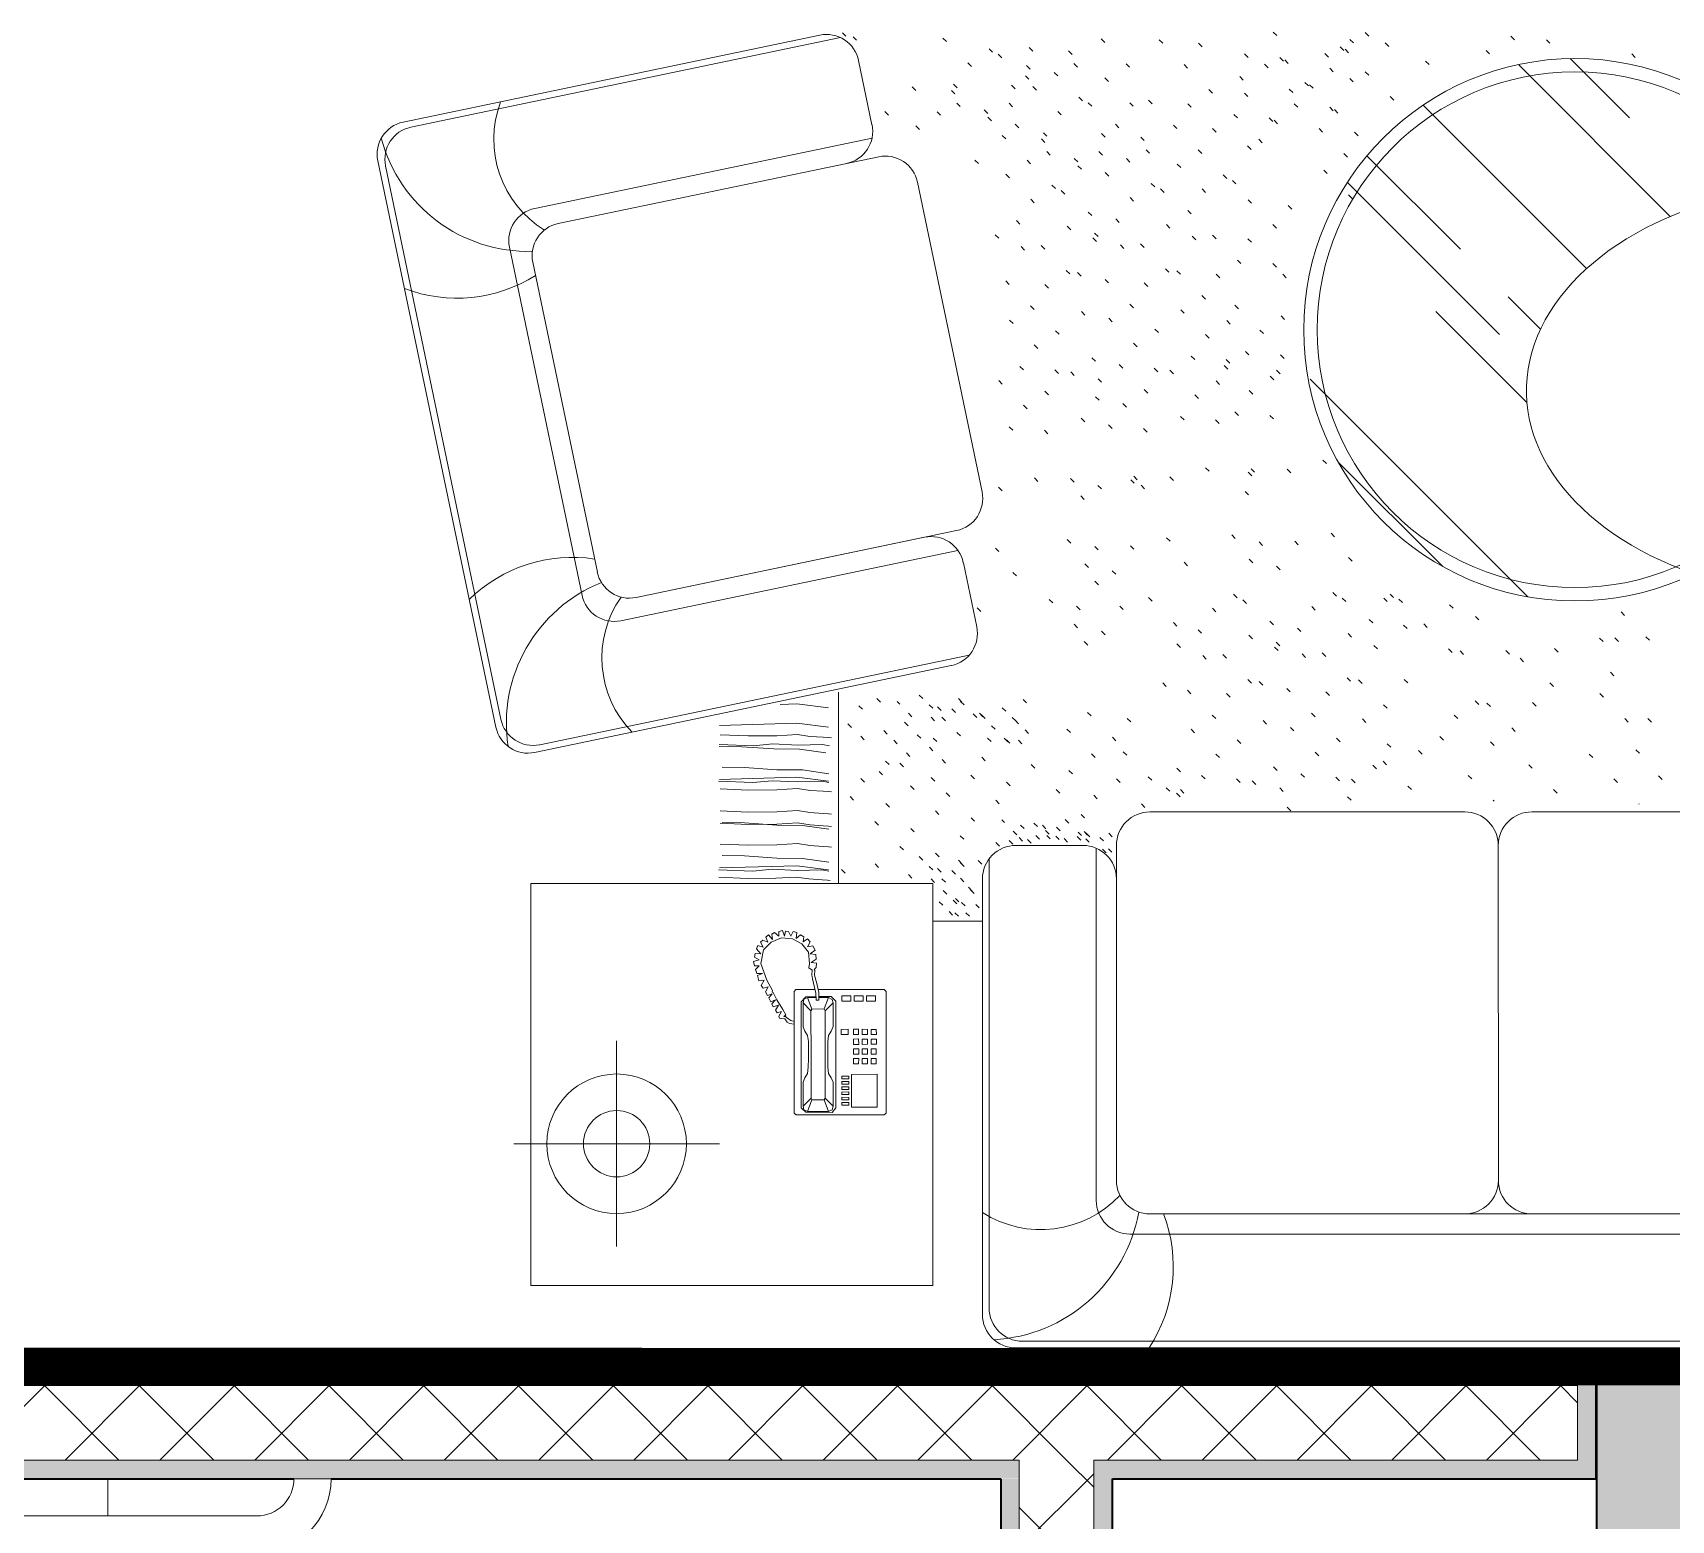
# Model space of a CAD drawing. Header units: metres. Extents: x -144 to 1000, y -717 to 29.
# Drawn here: x 466.465 to 468.666, y -557.476 to -555.478 of the extents above; entities that cross this region are included whole.
import ezdxf

# ---------------------------------------------------------------- set-up
doc = ezdxf.new("R2010")
doc.units = ezdxf.units.M
doc.linetypes.add('basculante modificado', pattern=[0.18, 0.1125, -0.0675])
doc.layers.get('0').update_dxf_attribs({"color": 1})
doc.layers.add('00-MEDICION', color=30, linetype='Continuous')
for name, color, linetype, lineweight in [('A-DETL', 1, 'Continuous', 9), ('A-DETL-THIN', 1, 'Continuous', 9), ('A-WALL', 4, 'Continuous', 9), ('G-IMPT', 1, 'Continuous', 9), ('S-COLS', 7, 'Continuous', 9), ('S-STRS', 1, 'Continuous', 9)]:
    doc.layers.add(name, color=color, linetype=linetype, lineweight=lineweight)
doc.layers.add('A-WALL-PATT', color=7, linetype='Continuous', lineweight=35, true_color=0x9c9c9c)

# ---------------------------------------------------------------- blocks, each defined once
blk = doc.blocks.new('JUEGO DE SALA 3 - SALA 3_dwg-332581-Nivel 4')
at = {"layer": 'G-IMPT'}
for p, q in [((-2243.7481, 507.6206), (-2243.7529, 507.6158)), ((-2243.6244, 507.6211), (-2243.6292, 507.6163)), ((-2243.0457, 507.6188), (-2243.0503, 507.6142)), ((-2243.9914, 507.6116), (-2243.9962, 507.6068)), ((-2243.9438, 507.6162), (-2243.9486, 507.6115)), ((-2243.9103, 507.5971), (-2243.9151, 507.5923)), ((-2243.775, 507.6069), (-2243.7797, 507.6021)), ((-2243.7273, 507.6115), (-2243.7321, 507.6068)), ((-2243.721, 507.5983), (-2243.7258, 507.5935)), ((-2243.7146, 507.6014), (-2243.7194, 507.5967)), ((-2243.524, 507.6059), (-2243.5288, 507.6011)), ((-2243.4713, 507.6104), (-2243.4761, 507.6057)), ((-2243.3933, 507.6115), (-2243.3981, 507.6067)), ((-2243.3494, 507.5952), (-2243.3542, 507.5905)), ((-2243.2967, 507.5998), (-2243.3015, 507.595)), ((-2243.2427, 507.5979), (-2243.2474, 507.5932)), ((-2243.1808, 507.6122), (-2243.1856, 507.6075)), ((-2243.0601, 507.6137), (-2243.0648, 507.609)), ((-2242.4664, 507.4909), (-2243.0431, 507.6124)), ((-2242.456, 507.4977), (-2243.0155, 507.6156)), ((-2243.9538, 507.5782), (-2244.1583, 507.3745)), ((-2244.106, 507.5927), (-2244.1108, 507.5879)), ((-2244.0234, 507.5863), (-2244.1031, 507.5069)), ((-2243.8292, 507.5826), (-2243.834, 507.5778)), ((-2243.7005, 507.5728), (-2243.7052, 507.568)), ((-2243.6938, 507.5924), (-2243.6986, 507.5876)), ((-2243.6399, 507.5838), (-2243.6447, 507.579)), ((-2243.6335, 507.5869), (-2243.6383, 507.5822)), ((-2243.6127, 507.5779), (-2243.6175, 507.5731)), ((-2243.5859, 507.5916), (-2243.5907, 507.5868)), ((-2243.5048, 507.5771), (-2243.5095, 507.5723)), ((-2243.4268, 507.5781), (-2243.4315, 507.5734)), ((-2243.3566, 507.5782), (-2243.3614, 507.5734)), ((-2243.2933, 507.5756), (-2243.2981, 507.5708)), ((-2243.2551, 507.5905), (-2243.2599, 507.5857)), ((-2243.2143, 507.5789), (-2243.219, 507.5741)), ((-2243.0676, 507.5816), (-2243.0857, 507.4955)), ((-2243.7481, 507.5681), (-2243.7529, 507.5633)), ((-2243.7273, 507.559), (-2243.7321, 507.5543)), ((-2243.667, 507.5536), (-2243.6718, 507.5488)), ((-2243.5796, 507.5612), (-2243.5844, 507.5565)), ((-2243.3984, 507.5591), (-2243.4031, 507.5543)), ((-2243.3302, 507.5664), (-2243.335, 507.5617)), ((-2243.2916, 507.5618), (-2243.2964, 507.5571)), ((-2243.7816, 507.5347), (-2243.7864, 507.53)), ((-2243.6734, 507.5504), (-2243.6782, 507.5457)), ((-2243.6462, 507.5445), (-2243.651, 507.5398)), ((-2243.5859, 507.5391), (-2243.5907, 507.5343)), ((-2243.5382, 507.5438), (-2243.543, 507.539)), ((-2243.4571, 507.5293), (-2243.4619, 507.5245)), ((-2243.3637, 507.5331), (-2243.3684, 507.5283)), ((-2243.3018, 507.5474), (-2243.3066, 507.5426)), ((-2243.273, 507.5491), (-2243.2778, 507.5443)), ((-2243.195, 507.5501), (-2243.1998, 507.5453)), ((-2243.1923, 507.5419), (-2243.1971, 507.5372)), ((-2243.1396, 507.5465), (-2243.1444, 507.5417)), ((-2243.826, 507.5235), (-2244.046, 507.3044)), ((-2243.7069, 507.5171), (-2243.7116, 507.5123)), ((-2243.7005, 507.5202), (-2243.7053, 507.5155)), ((-2243.6528, 507.5249), (-2243.6576, 507.5202)), ((-2243.5717, 507.5104), (-2243.5765, 507.5057)), ((-2243.5098, 507.5247), (-2243.5146, 507.52)), ((-2243.4318, 507.5258), (-2243.4366, 507.521)), ((-2243.3761, 507.5256), (-2243.3808, 507.5209)), ((-2243.3352, 507.514), (-2243.34, 507.5093)), ((-2243.2697, 507.5249), (-2243.2745, 507.5201)), ((-2243.2363, 507.5158), (-2243.2411, 507.511)), ((-2243.1995, 507.5249), (-2243.2043, 507.5201)), ((-2243.1731, 507.5131), (-2243.1779, 507.5084)), ((-2243.1029, 507.5132), (-2243.1077, 507.5084)), ((-2243.734, 507.4869), (-2243.7387, 507.4821)), ((-2243.6863, 507.4916), (-2243.6911, 507.4868)), ((-2243.6258, 507.5026), (-2243.6305, 507.4978)), ((-2243.6194, 507.5058), (-2243.6241, 507.501)), ((-2243.5433, 507.4914), (-2243.5481, 507.4866)), ((-2243.4906, 507.4959), (-2243.4954, 507.4912)), ((-2243.4126, 507.497), (-2243.4174, 507.4922)), ((-2243.316, 507.4853), (-2243.3208, 507.4805)), ((-2243.2781, 507.4967), (-2243.2829, 507.4919)), ((-2243.2413, 507.5058), (-2243.2461, 507.5011)), ((-2243.1447, 507.4941), (-2243.1495, 507.4893)), ((-2243.6052, 507.4771), (-2243.61, 507.4723)), ((-2243.5904, 507.4682), (-2243.5952, 507.4634)), ((-2243.5241, 507.4626), (-2243.5289, 507.4578)), ((-2243.4539, 507.4626), (-2243.4587, 507.4579)), ((-2243.4467, 507.4797), (-2243.4515, 507.4749)), ((-2243.394, 507.4842), (-2243.3988, 507.4795)), ((-2243.3133, 507.4771), (-2243.3181, 507.4723)), ((-2243.2606, 507.4816), (-2243.2654, 507.4769)), ((-2242.6331, 507.3822), (-2243.0858, 507.4776)), ((-2243.7507, 507.4552), (-2243.8766, 507.3299)), ((-2243.7198, 507.4582), (-2243.7246, 507.4535)), ((-2243.4957, 507.4436), (-2243.5005, 507.4388)), ((-2243.4275, 507.4509), (-2243.4323, 507.4461)), ((-2243.3907, 507.46), (-2243.3955, 507.4552)), ((-2243.3623, 507.441), (-2243.3671, 507.4362)), ((-2243.3573, 507.4509), (-2243.3621, 507.4462)), ((-2243.3205, 507.46), (-2243.3253, 507.4553)), ((-2243.2941, 507.4483), (-2243.2989, 507.4435)), ((-2243.2239, 507.4483), (-2243.2287, 507.4436)), ((-2243.0948, 507.4525), (-2242.6644, 507.3618)), ((-2242.422, 507.4456), (-2242.5822, 506.6853)), ((-2243.7244, 507.4194), (-2243.9292, 507.2155)), ((-2243.6927, 507.4359), (-2243.6975, 507.4312)), ((-2243.57, 507.4218), (-2243.5748, 507.417)), ((-2243.5576, 507.4293), (-2243.5624, 507.4245)), ((-2243.3991, 507.4318), (-2243.4039, 507.4271)), ((-2243.2657, 507.4293), (-2243.2705, 507.4245)), ((-2243.1469, 507.4185), (-2243.2346, 507.0026)), ((-2242.589, 506.6958), (-2242.4324, 507.4388)), ((-2243.7262, 507.4026), (-2243.731, 507.3978)), ((-2243.5292, 507.4102), (-2243.534, 507.4055)), ((-2243.4734, 507.4101), (-2243.4782, 507.4053)), ((-2243.461, 507.4175), (-2243.4658, 507.4128)), ((-2243.4326, 507.3985), (-2243.4374, 507.3937)), ((-2243.34, 507.4075), (-2243.3448, 507.4027)), ((-2243.3276, 507.415), (-2243.3324, 507.4102)), ((-2243.6451, 507.3881), (-2243.6499, 507.3833)), ((-2243.5911, 507.3959), (-2243.5958, 507.3912)), ((-2243.51, 507.3814), (-2243.5147, 507.3767)), ((-2243.3765, 507.3788), (-2243.3813, 507.3741)), ((-2243.2992, 507.3959), (-2243.304, 507.3911)), ((-2243.6245, 507.3626), (-2243.6293, 507.3578)), ((-2243.4815, 507.3624), (-2243.4863, 507.3576)), ((-2243.4134, 507.3697), (-2243.4182, 507.3649)), ((-2243.3481, 507.3598), (-2243.3529, 507.355)), ((-2243.28, 507.3671), (-2243.2847, 507.3624)), ((-2243.5911, 507.3434), (-2243.5959, 507.3387)), ((-2243.5434, 507.3481), (-2243.5482, 507.3433)), ((-2243.5163, 507.3466), (-2243.521, 507.3419)), ((-2243.4469, 507.3364), (-2243.4516, 507.3316)), ((-2243.4197, 507.3349), (-2243.4245, 507.3302)), ((-2243.385, 507.3507), (-2243.3897, 507.3459)), ((-2243.3828, 507.3441), (-2243.3876, 507.3393)), ((-2243.3134, 507.3338), (-2243.3182, 507.329)), ((-2243.2863, 507.3323), (-2243.291, 507.3276)), ((-2243.2516, 507.3481), (-2243.2563, 507.3433)), ((-2243.6246, 507.3101), (-2243.6293, 507.3053)), ((-2243.5769, 507.3147), (-2243.5817, 507.31)), ((-2242.6977, 506.8625), (-2242.5992, 507.3301)), ((-2243.6379, 507.296), (-2243.6426, 507.2912)), ((-2243.5485, 507.2957), (-2243.5533, 507.2909)), ((-2243.4958, 507.3003), (-2243.5006, 507.2955)), ((-2243.4803, 507.303), (-2243.4851, 507.2983)), ((-2243.3992, 507.2885), (-2243.404, 507.2838)), ((-2243.3624, 507.2977), (-2243.3672, 507.2929)), ((-2243.3469, 507.3004), (-2243.3517, 507.2957)), ((-2243.9407, 507.266), (-2243.9842, 507.2227)), ((-2243.5293, 507.2669), (-2243.5341, 507.2622)), ((-2243.4519, 507.284), (-2243.4567, 507.2792)), ((-2243.3185, 507.2814), (-2243.3233, 507.2766)), ((-2243.2658, 507.286), (-2243.2706, 507.2812)), ((-2243.8438, 507.2464), (-2243.9663, 507.1244)), ((-2243.5738, 507.2542), (-2243.5786, 507.2494)), ((-2243.5009, 507.2479), (-2243.5057, 507.2431)), ((-2243.4327, 507.2552), (-2243.4375, 507.2504)), ((-2243.3675, 507.2453), (-2243.3723, 507.2405)), ((-2243.2993, 507.2526), (-2243.3041, 507.2479)), ((-2243.6357, 507.2399), (-2243.6405, 507.2351)), ((-2243.6073, 507.2208), (-2243.6121, 507.2161)), ((-2243.5628, 507.2336), (-2243.5676, 507.2288)), ((-2243.4662, 507.2219), (-2243.471, 507.2171)), ((-2243.4043, 507.2362), (-2243.4091, 507.2314)), ((-2243.2709, 507.2336), (-2243.2757, 507.2288)), ((-2243.5344, 507.2145), (-2243.5392, 507.2098)), ((-2243.4378, 507.2028), (-2243.4426, 507.1981)), ((-2243.3328, 507.2193), (-2243.3376, 507.2145)), ((-2243.3044, 507.2002), (-2243.3092, 507.1955)), ((-2243.6351, 507.1874), (-2243.6399, 507.1826)), ((-2243.588, 507.192), (-2243.5928, 507.1873)), ((-2243.5622, 507.1811), (-2243.567, 507.1763)), ((-2243.5151, 507.1857), (-2243.5199, 507.181)), ((-2243.3817, 507.1832), (-2243.3865, 507.1784)), ((-2243.6752, 507.1549), (-2243.9682, 506.8631)), ((-2243.6297, 507.1669), (-2243.6345, 507.1621)), ((-2243.6215, 507.1587), (-2243.6263, 507.1539)), ((-2243.5596, 507.173), (-2243.5644, 507.1682)), ((-2243.4867, 507.1667), (-2243.4915, 507.1619)), ((-2243.4656, 507.1694), (-2243.4704, 507.1646)), ((-2243.4186, 507.174), (-2243.4233, 507.1693)), ((-2243.3902, 507.155), (-2243.3949, 507.1502)), ((-2243.3533, 507.1641), (-2243.3581, 507.1594)), ((-2243.3322, 507.1668), (-2243.337, 507.162)), ((-2243.2852, 507.1714), (-2243.2899, 507.1667)), ((-2243.5931, 507.1396), (-2243.5979, 507.1349)), ((-2243.5486, 507.1524), (-2243.5534, 507.1476)), ((-2243.5202, 507.1334), (-2243.525, 507.1286)), ((-2243.452, 507.1407), (-2243.4568, 507.1359)), ((-2243.3186, 507.1381), (-2243.3234, 507.1333)), ((-2243.2568, 507.1524), (-2243.2615, 507.1476)), ((-2243.5739, 507.1109), (-2243.5787, 507.1061)), ((-2243.4236, 507.1216), (-2243.4284, 507.1169)), ((-2243.3868, 507.1308), (-2243.3916, 507.126)), ((-2243.2902, 507.1191), (-2243.295, 507.1143)), ((-2243.621, 507.1062), (-2243.6257, 507.1014)), ((-2243.5481, 507.0999), (-2243.5528, 507.0952)), ((-2243.501, 507.1046), (-2243.5058, 507.0998)), ((-2243.4044, 507.0929), (-2243.4092, 507.0881)), ((-2243.3676, 507.102), (-2243.3724, 507.0972)), ((-2243.271, 507.0903), (-2243.2758, 507.0855)), ((-2243.4515, 507.0882), (-2243.4563, 507.0834)), ((-2243.3181, 507.0856), (-2243.3229, 507.0809)), ((-2243.6925, 507.0463), (-2243.6973, 507.0416)), ((-2243.713, 507.0437), (-2243.8537, 506.9036)), ((-2243.6445, 507.0339), (-2243.6493, 507.0292)), ((-2243.596, 507.0346), (-2243.6007, 507.0299)), ((-2243.592, 507.0299), (-2243.5968, 507.0252)), ((-2243.5349, 507.0358), (-2243.5397, 507.0311)), ((-2243.4869, 507.0234), (-2243.4916, 507.0186)), ((-2243.4383, 507.0241), (-2243.4431, 507.0193)), ((-2243.5879, 507.0041), (-2243.5927, 506.9993)), ((-2243.4482, 507.012), (-2243.453, 507.0072)), ((-2243.4344, 507.0194), (-2243.4391, 507.0147)), ((-2243.3903, 507.0117), (-2243.3951, 507.0069)), ((-2243.3534, 507.0208), (-2243.3582, 507.0161)), ((-2243.3049, 507.0215), (-2243.3097, 507.0168)), ((-2243.2569, 507.0091), (-2243.2616, 507.0043)), ((-2243.3671, 506.9975), (-2243.3718, 506.9928)), ((-2243.7035, 506.9481), (-2243.7083, 506.9433)), ((-2243.6548, 506.9374), (-2243.6596, 506.9326)), ((-2243.6069, 506.9364), (-2243.6117, 506.9316)), ((-2243.5701, 506.9455), (-2243.5749, 506.9407)), ((-2243.4827, 506.9415), (-2243.4874, 506.9368)), ((-2243.3493, 506.9389), (-2243.354, 506.9342)), ((-2243.1594, 506.9418), (-2243.1594, 506.9419)), ((-2243.727, 506.9154), (-2243.7318, 506.9107)), ((-2243.5936, 506.9129), (-2243.5984, 506.9081)), ((-2243.434, 506.9308), (-2243.4388, 506.9261)), ((-2243.3861, 506.9298), (-2243.3909, 506.925)), ((-2243.2527, 506.9272), (-2243.2575, 506.9225)), ((-2242.7498, 506.8286), (-2243.2024, 506.924)), ((-2243.6304, 506.9037), (-2243.6352, 506.899)), ((-2243.5062, 506.9089), (-2243.511, 506.9041)), ((-2243.4096, 506.8972), (-2243.4144, 506.8924)), ((-2243.3728, 506.9063), (-2243.3776, 506.9015)), ((-2243.2762, 506.8946), (-2243.281, 506.8898)), ((-2243.2278, 506.8214), (-2243.2097, 506.9075)), ((-2243.7062, 506.8686), (-2243.711, 506.8638)), ((-2243.3864, 506.883), (-2243.3912, 506.8782)), ((-2243.863, 506.8525), (-2243.8678, 506.8477)), ((-2243.7948, 506.8598), (-2243.7996, 506.8551)), ((-2243.783, 506.8665), (-2243.7878, 506.8618)), ((-2243.7744, 506.8612), (-2243.7792, 506.8565)), ((-2243.7186, 506.8611), (-2243.7234, 506.8563)), ((-2243.6778, 506.8495), (-2243.6826, 506.8447)), ((-2243.5852, 506.8585), (-2243.59, 506.8537)), ((-2243.5728, 506.866), (-2243.5776, 506.8612)), ((-2243.5444, 506.8469), (-2243.5492, 506.8422)), ((-2243.4586, 506.8611), (-2243.4633, 506.8563)), ((-2243.4199, 506.8497), (-2243.4247, 506.8449)), ((-2243.362, 506.8493), (-2243.3668, 506.8446)), ((-2243.3252, 506.8585), (-2243.3299, 506.8537)), ((-2243.2286, 506.8468), (-2243.2334, 506.842)), ((-2244.0933, 506.8433), (-2244.0981, 506.8386)), ((-2243.8977, 506.8368), (-2243.9025, 506.832)), ((-2243.8283, 506.8265), (-2243.8331, 506.8217)), ((-2243.8011, 506.825), (-2243.8059, 506.8203)), ((-2243.7551, 506.8324), (-2243.7599, 506.8277)), ((-2243.6217, 506.8298), (-2243.6265, 506.8251)), ((-2243.492, 506.8277), (-2243.4968, 506.823)), ((-2243.3586, 506.8251), (-2243.3634, 506.8204)), ((-2244.1268, 506.81), (-2244.1316, 506.8052)), ((-2244.0851, 506.8084), (-2244.0899, 506.8036)), ((-2244.0644, 506.8081), (-2244.0692, 506.8033)), ((-2243.7267, 506.8134), (-2243.7315, 506.8086)), ((-2243.6586, 506.8207), (-2243.6633, 506.816)), ((-2243.5933, 506.8108), (-2243.5981, 506.806)), ((-2243.5252, 506.8181), (-2243.5299, 506.8134)), ((-2243.3955, 506.816), (-2243.4002, 506.8112)), ((-2244.004, 506.7939), (-2244.0088, 506.7891)), ((-2243.9577, 506.7807), (-2243.9625, 506.776)), ((-2243.9386, 506.7911), (-2243.9434, 506.7864)), ((-2243.8772, 506.7904), (-2243.882, 506.7856)), ((-2243.8618, 506.7931), (-2243.8665, 506.7884)), ((-2243.7614, 506.7976), (-2243.7662, 506.7929)), ((-2243.692, 506.7874), (-2243.6968, 506.7826)), ((-2243.6649, 506.7859), (-2243.6696, 506.7812)), ((-2243.6302, 506.8017), (-2243.6349, 506.7969)), ((-2243.628, 506.7951), (-2243.6328, 506.7903)), ((-2243.5586, 506.7848), (-2243.5634, 506.78)), ((-2243.5315, 506.7833), (-2243.5362, 506.7786)), ((-2243.4968, 506.7991), (-2243.5015, 506.7943)), ((-2243.3722, 506.8018), (-2243.377, 506.7971)), ((-2242.6411, 506.6618), (-2243.2178, 506.7834)), ((-2244.0792, 506.7622), (-2244.0839, 506.7574)), ((-2242.6343, 506.6514), (-2243.1938, 506.7693)), ((-2243.998, 506.7477), (-2244.0028, 506.7429)), ((-2243.8023, 506.752), (-2243.8071, 506.7473)), ((-2243.741, 506.7513), (-2243.7458, 506.7465)), ((-2243.7255, 506.754), (-2243.7303, 506.7493)), ((-2243.6444, 506.7395), (-2243.6492, 506.7348)), ((-2243.6076, 506.7487), (-2243.6124, 506.7439)), ((-2243.5921, 506.7515), (-2243.5969, 506.7467)), ((-2243.511, 506.737), (-2243.5158, 506.7322)), ((-2243.4779, 506.7465), (-2243.4827, 506.7418)), ((-2244.065, 506.7335), (-2244.0698, 506.7287)), ((-2243.9746, 506.7213), (-2243.9794, 506.7165)), ((-2243.9133, 506.7205), (-2243.9181, 506.7158)), ((-2243.8978, 506.7233), (-2243.9026, 506.7186)), ((-2243.7745, 506.7179), (-2243.7793, 506.7132)), ((-2243.6971, 506.735), (-2243.7019, 506.7302)), ((-2243.5637, 506.7324), (-2243.5685, 506.7276)), ((-2243.2903, 506.724), (-2243.2951, 506.7193)), ((-2243.2064, 506.7212), (-2243.2112, 506.7165)), ((-2243.2035, 506.7249), (-2243.2082, 506.7201)), ((-2243.1642, 506.7165), (-2243.169, 506.7118)), ((-2243.1508, 506.7295), (-2243.1556, 506.7248)), ((-2243.1211, 506.7208), (-2243.1248, 506.7172)), ((-2243.094, 506.7247), (-2243.0988, 506.72)), ((-2243.0697, 506.715), (-2243.0745, 506.7103)), ((-2243.0423, 506.7332), (-2243.0428, 506.4761)), ((-2244.1295, 506.7001), (-2244.1343, 506.6953)), ((-2244.0985, 506.7001), (-2244.1033, 506.6954)), ((-2243.8694, 506.7043), (-2243.8742, 506.6995)), ((-2243.7461, 506.6989), (-2243.7509, 506.6941)), ((-2243.6779, 506.7062), (-2243.6827, 506.7014)), ((-2243.6127, 506.6963), (-2243.6175, 506.6915)), ((-2243.5445, 506.7036), (-2243.5493, 506.6989)), ((-2243.4303, 506.6987), (-2243.4351, 506.694)), ((-2243.3769, 506.7068), (-2243.3817, 506.702)), ((-2243.2796, 506.6961), (-2243.2843, 506.6913)), ((-2243.2758, 506.6998), (-2243.2806, 506.695)), ((-2243.2624, 506.7128), (-2243.2672, 506.708)), ((-2243.2346, 506.7031), (-2243.2394, 506.6983)), ((-2243.2316, 506.7052), (-2243.2364, 506.7004)), ((-2243.2235, 506.7045), (-2243.2283, 506.6998)), ((-2243.1946, 506.711), (-2243.1994, 506.7062)), ((-2243.1814, 506.6998), (-2243.1862, 506.6951)), ((-2243.1755, 506.7136), (-2243.1803, 506.7088)), ((-2243.1667, 506.6997), (-2243.1715, 506.695)), ((-2243.1363, 506.7053), (-2243.1411, 506.7005)), ((-2243.1311, 506.6929), (-2243.1359, 506.6882)), ((-2243.9468, 506.6872), (-2243.9516, 506.6824)), ((-2243.8502, 506.6755), (-2243.855, 506.6707)), ((-2243.7114, 506.6729), (-2243.7162, 506.6681)), ((-2243.6495, 506.6872), (-2243.6543, 506.6824)), ((-2243.578, 506.6703), (-2243.5828, 506.6655)), ((-2243.5161, 506.6846), (-2243.5209, 506.6798)), ((-2243.4104, 506.6735), (-2243.4152, 506.6687)), ((-2243.3492, 506.6842), (-2243.3539, 506.6795)), ((-2243.293, 506.6831), (-2243.2978, 506.6783)), ((-2243.2651, 506.6719), (-2243.2698, 506.6671)), ((-2243.2479, 506.6886), (-2243.2527, 506.6838)), ((-2243.2426, 506.672), (-2243.2474, 506.6672)), ((-2243.2014, 506.6795), (-2243.2062, 506.6747)), ((-2243.1698, 506.6719), (-2243.1746, 506.6672)), ((-2243.1483, 506.6762), (-2243.153, 506.6715)), ((-2243.1032, 506.6817), (-2243.108, 506.6769)), ((-2243.0724, 506.6741), (-2243.0771, 506.6693)), ((-2243.0552, 506.6908), (-2243.06, 506.686)), ((-2244.1135, 506.6582), (-2244.1183, 506.6535)), ((-2244.0509, 506.6523), (-2244.0556, 506.6476)), ((-2243.9184, 506.6682), (-2243.9232, 506.6634)), ((-2243.8218, 506.6564), (-2243.8266, 506.6517)), ((-2243.7796, 506.6655), (-2243.7843, 506.6608)), ((-2243.683, 506.6538), (-2243.6878, 506.6491)), ((-2243.5496, 506.6512), (-2243.5544, 506.6465)), ((-2243.4251, 506.654), (-2243.4299, 506.6492)), ((-2243.3826, 506.6509), (-2243.3874, 506.6461)), ((-2243.2842, 506.6692), (-2243.2889, 506.6644)), ((-2243.2681, 506.6697), (-2243.2728, 506.665)), ((-2243.1646, 506.6596), (-2243.1694, 506.6548)), ((-2243.1338, 506.652), (-2243.1385, 506.6472)), ((-2243.1166, 506.6687), (-2243.1214, 506.6639)), ((-2243.9697, 506.6378), (-2243.9745, 506.6331)), ((-2243.774, 506.6422), (-2243.7788, 506.6374)), ((-2243.7603, 506.6368), (-2243.7651, 506.632)), ((-2243.6269, 506.6342), (-2243.6317, 506.6294)), ((-2243.4972, 506.632), (-2243.502, 506.6273)), ((-2243.352, 506.6288), (-2243.3568, 506.624)), ((-2243.3015, 506.6364), (-2243.3063, 506.6316)), ((-2243.2349, 506.6461), (-2243.2397, 506.6414)), ((-2243.1817, 506.6429), (-2243.1865, 506.6381)), ((-2243.1249, 506.6381), (-2243.1297, 506.6333)), ((-2243.1058, 506.6407), (-2243.1106, 506.636)), ((-2243.097, 506.6269), (-2243.1018, 506.6221)), ((-2244.1443, 506.6231), (-2244.1491, 506.6184)), ((-2244.0843, 506.619), (-2244.0891, 506.6142)), ((-2244.0032, 506.6045), (-2244.008, 506.5997)), ((-2243.8886, 506.6233), (-2243.8934, 506.6186)), ((-2243.8075, 506.6088), (-2243.8123, 506.6041)), ((-2243.7319, 506.6177), (-2243.7367, 506.6129)), ((-2243.7108, 506.6204), (-2243.7156, 506.6156)), ((-2243.6638, 506.625), (-2243.6685, 506.6203)), ((-2243.6353, 506.606), (-2243.6401, 506.6012)), ((-2243.5985, 506.6151), (-2243.6033, 506.6104)), ((-2243.5774, 506.6178), (-2243.5822, 506.613)), ((-2243.5303, 506.6225), (-2243.5351, 506.6177)), ((-2243.483, 506.6058), (-2243.4878, 506.6011)), ((-2243.4586, 506.6206), (-2243.4633, 506.6159)), ((-2243.4161, 506.6175), (-2243.4209, 506.6128)), ((-2243.2684, 506.6128), (-2243.2732, 506.608)), ((-2243.2204, 506.6219), (-2243.2252, 506.6171)), ((-2243.1672, 506.6187), (-2243.172, 506.6139)), ((-2243.1393, 506.6074), (-2243.1441, 506.6026)), ((-2243.0727, 506.6172), (-2243.0775, 506.6124)), ((-2244.1178, 506.5856), (-2244.1184, 506.5851)), ((-2243.9221, 506.59), (-2243.9232, 506.5889)), ((-2243.7264, 506.5943), (-2243.7312, 506.5896)), ((-2243.5019, 506.6034), (-2243.5067, 506.5986)), ((-2243.4968, 506.5984), (-2243.5016, 506.5937)), ((-2243.4496, 506.5842), (-2243.4544, 506.5794)), ((-2243.3855, 506.5954), (-2243.3903, 506.5907)), ((-2243.335, 506.6031), (-2243.3398, 506.5983)), ((-2243.2539, 506.5886), (-2243.2587, 506.5838)), ((-2243.1873, 506.5983), (-2243.1921, 506.5936)), ((-2243.1062, 506.5838), (-2243.111, 506.5791)), ((-2243.0582, 506.5929), (-2243.063, 506.5882)), ((-2244.388, 506.5753), (-2243.974, 506.5744)), ((-2243.884, 506.5742), (-2243.461, 506.5733)), ((-2243.6453, 506.5799), (-2243.6501, 506.5751)), ((-2243.3685, 506.5697), (-2243.3733, 506.565)), ((-2243.3474, 506.5627), (-2243.3522, 506.5579)), ((-2243.2622, 506.5622), (-2243.2658, 506.5586)), ((-2243.2208, 506.565), (-2243.2256, 506.5602)), ((-2243.1728, 506.5741), (-2243.1776, 506.5693)), ((-2243.4057, 506.5446), (-2243.4105, 506.5399)), ((-2243.394, 506.5389), (-2243.3988, 506.5341)), ((-2243.3756, 506.5446), (-2243.3804, 506.5398)), ((-2243.3726, 506.5467), (-2243.3774, 506.5419)), ((-2243.3646, 506.546), (-2243.3694, 506.5412)), ((-2243.3635, 506.54), (-2243.3683, 506.5352)), ((-2243.3357, 506.5525), (-2243.3405, 506.5477)), ((-2243.3346, 506.5406), (-2243.3394, 506.5359)), ((-2243.3224, 506.5413), (-2243.3272, 506.5366)), ((-2243.3208, 506.5481), (-2243.3256, 506.5433)), ((-2243.3166, 506.5551), (-2243.3214, 506.5503)), ((-2243.3078, 506.5412), (-2243.3126, 506.5364)), ((-2243.3053, 506.558), (-2243.3101, 506.5533)), ((-2243.2874, 506.5552), (-2243.2922, 506.5505)), ((-2243.2853, 506.5386), (-2243.2901, 506.5338)), ((-2243.2774, 506.5468), (-2243.2821, 506.542)), ((-2243.2063, 506.5407), (-2243.2111, 506.536)), ((-2243.1397, 506.5505), (-2243.1445, 506.5457)), ((-2243.0917, 506.5596), (-2243.0965, 506.5548)), ((-2243.4054, 506.5237), (-2243.4102, 506.519)), ((-2243.3974, 506.523), (-2243.4022, 506.5183)), ((-2243.3901, 506.0512), (-2243.3891, 506.5244)), ((-2243.3749, 506.537), (-2243.3796, 506.5323)), ((-2243.2811, 506.5279), (-2243.3711, 506.5281)), ((-2243.3457, 506.5372), (-2243.3504, 506.5324)), ((-2243.2966, 506.5357), (-2243.3014, 506.5309)), ((-2243.2722, 506.5344), (-2243.2769, 506.5297)), ((-2243.2543, 506.5316), (-2243.259, 506.5269)), ((-2243.1732, 506.5171), (-2243.1779, 506.5124)), ((-2243.1252, 506.5262), (-2243.13, 506.5215)), ((-2243.2464, 505.9068), (-2243.2451, 506.5098)), ((-2243.2306, 506.5074), (-2243.2354, 506.5026)), ((-2243.2068, 506.5042), (-2243.2116, 506.4994)), ((-2243.2039, 506.5079), (-2243.2087, 506.5031)), ((-2243.176, 506.4966), (-2243.1808, 506.4918)), ((-2243.1647, 506.4995), (-2243.1695, 506.4948)), ((-2243.1513, 506.5125), (-2243.1561, 506.5078)), ((-2243.092, 506.5026), (-2243.0968, 506.4979)), ((-2243.0469, 506.495), (-2243.0517, 506.4902)), ((-2243.2374, 505.8978), (-2243.2362, 506.4828)), ((-2243.2066, 506.4838), (-2243.2114, 506.479)), ((-2243.1951, 506.494), (-2243.1999, 506.4892)), ((-2243.1818, 506.4828), (-2243.1866, 506.4781)), ((-2243.1672, 506.4827), (-2243.172, 506.4779)), ((-2243.1368, 506.4883), (-2243.1416, 506.4835)), ((-2243.2203, 506.4679), (-2243.225, 506.4631)), ((-2243.2174, 506.4715), (-2243.2221, 506.4667)), ((-2243.2083, 506.4512), (-2243.213, 506.4464)), ((-2243.2, 506.4566), (-2243.2048, 506.4518)), ((-2243.1969, 506.4541), (-2243.2017, 506.4494)), ((-2243.1835, 506.4671), (-2243.1883, 506.4624)), ((-2243.1781, 506.452), (-2243.1829, 506.4472)), ((-2243.2273, 506.4486), (-2243.2321, 506.4438)), ((-2243.2141, 506.4374), (-2243.2189, 506.4327)), ((-2243.1994, 506.4373), (-2243.2042, 506.4326)), ((-2243.1915, 506.439), (-2243.1963, 506.4342)), ((-2243.2363, 506.426), (-2243.1698, 506.4259)), ((-2243.0131, 506.323), (-2243.0015, 506.3229)), ((-2242.7459, 505.9879), (-2242.7453, 506.2642)), ((-2242.9959, 506.1771), (-2243.0066, 506.1878)), ((-2243.0303, 506.17), (-2243.0019, 506.17)), ((-2242.8837, 506.1263), (-2242.6075, 506.1257)), ((-2244.9292, 506.0094), (-2243.4352, 506.0062)), ((-2245.0825, 505.8568), (-2243.2825, 505.8529)), ((-2245.0735, 505.8658), (-2243.2915, 505.8619))]:
    blk.add_line(p, q, dxfattribs=at)
at = {"layer": 'G-IMPT', "flags": 128}
for points in [[(-2242.6304, 507.3097), (-2242.7181, 506.8938)], [(-2243.9301, 506.0793), (-2243.9291, 506.5293)], [(-2242.6297, 506.4752), (-2243.1697, 506.4764), (-2243.1709, 505.9364), (-2242.6309, 505.9352)], [(-2243.081, 506.3255), (-2243.081, 506.3184), (-2243.0929, 506.3184), (-2243.0929, 506.3255)], [(-2243.0644, 506.3255), (-2243.0644, 506.3183), (-2243.0763, 506.3184), (-2243.0763, 506.3255)], [(-2243.0597, 506.3183), (-2243.0597, 506.3254), (-2243.0478, 506.3254), (-2243.0478, 506.3183)], [(-2243.0942, 506.2733), (-2243.087, 506.2733), (-2243.087, 506.2804), (-2243.0941, 506.2804)], [(-2243.0752, 506.2733), (-2243.0752, 506.2804), (-2243.0823, 506.2804), (-2243.0823, 506.2733)], [(-2243.0633, 506.2733), (-2243.0633, 506.2804), (-2243.0704, 506.2804), (-2243.0704, 506.2733)], [(-2243.0562, 506.2733), (-2243.0467, 506.2732), (-2243.0467, 506.2803), (-2243.0562, 506.2804)], [(-2243.0942, 506.2603), (-2243.0871, 506.2603), (-2243.0871, 506.2674), (-2243.0942, 506.2674)], [(-2243.0942, 506.2472), (-2243.0871, 506.2472), (-2243.0871, 506.2543), (-2243.0942, 506.2544)], [(-2243.0824, 506.2472), (-2243.0752, 506.2472), (-2243.0752, 506.2543), (-2243.0823, 506.2543)], [(-2243.0752, 506.2602), (-2243.0752, 506.2674), (-2243.0823, 506.2674), (-2243.0823, 506.2603)], [(-2243.0633, 506.2602), (-2243.0633, 506.2673), (-2243.0704, 506.2674), (-2243.0705, 506.2602)], [(-2243.0634, 506.2472), (-2243.0634, 506.2543), (-2243.0705, 506.2543), (-2243.0705, 506.2472)], [(-2243.0942, 506.2342), (-2243.0871, 506.2342), (-2243.0871, 506.2413), (-2243.0942, 506.2413)], [(-2243.0753, 506.2342), (-2243.0752, 506.2413), (-2243.0824, 506.2413), (-2243.0824, 506.2342)], [(-2243.0634, 506.2341), (-2243.0634, 506.2412), (-2243.0705, 506.2413), (-2243.0705, 506.2341)], [(-2243.0612, 506.176), (-2243.0611, 506.2199), (-2243.0955, 506.22), (-2243.0956, 506.1761)], [(-2243.048, 506.2175), (-2243.048, 506.2139), (-2243.0575, 506.214), (-2243.0575, 506.2175)], [(-2243.048, 506.2104), (-2243.048, 506.2068), (-2243.0575, 506.2068), (-2243.0575, 506.2104)], [(-2243.0481, 506.1961), (-2243.0481, 506.1926), (-2243.0576, 506.1926), (-2243.0576, 506.1962)], [(-2243.0481, 506.189), (-2243.0481, 506.1855), (-2243.0576, 506.1855), (-2243.0576, 506.189)], [(-2243.0481, 506.1997), (-2243.0575, 506.1997), (-2243.0575, 506.2033), (-2243.0481, 506.2033)], [(-2243.0481, 506.1819), (-2243.0481, 506.1784), (-2243.0576, 506.1784), (-2243.0576, 506.1819)]]:
    blk.add_lwpolyline(points, close=True, dxfattribs=at)
for points in [[(-2243.1576, 506.9415), (-2242.7702, 506.8598), (-2243.2006, 506.9505)], [(-2242.9641, 506.7167), (-2242.9866, 506.7174), (-2243.029, 506.712)], [(-2242.8835, 506.6757), (-2242.9212, 506.6741), (-2242.9598, 506.6746), (-2242.9873, 506.6763), (-2243.0042, 506.6738), (-2243.022, 506.6726), (-2243.0292, 506.6722), (-2243.033, 506.6718)], [(-2242.8825, 506.6883), (-2242.9867, 506.6915), (-2243.029, 506.6861)], [(-2242.8821, 506.6625), (-2242.9282, 506.6609), (-2242.9541, 506.6635), (-2242.9879, 506.6618), (-2243.021, 506.6628), (-2243.0303, 506.6611)], [(-2242.8824, 506.66), (-2242.9125, 506.6597), (-2242.9557, 506.6568), (-2242.99, 506.6565), (-2243.0256, 506.6515)], [(-2242.8864, 506.6321), (-2242.9165, 506.6318), (-2242.9597, 506.6289), (-2242.994, 506.6286), (-2243.0296, 506.6236)], [(-2242.8814, 506.6131), (-2242.9275, 506.6115), (-2242.9534, 506.6141), (-2242.9873, 506.6125), (-2243.0203, 506.6134), (-2243.0296, 506.6117)], [(-2242.8826, 506.6157), (-2242.9868, 506.6189), (-2243.0292, 506.6135)], [(-2242.8837, 506.6031), (-2242.9214, 506.6014), (-2242.9599, 506.6019), (-2242.9874, 506.6037), (-2243.0044, 506.6012), (-2243.0222, 506.6), (-2243.0294, 506.5996), (-2243.0332, 506.5991)], [(-2242.8837, 506.5733), (-2242.9214, 506.5717), (-2242.96, 506.5722), (-2242.9875, 506.574), (-2243.0044, 506.5715), (-2243.0222, 506.5702), (-2243.0294, 506.5698), (-2243.0333, 506.5694)], [(-2242.8838, 506.5568), (-2242.9215, 506.5552), (-2242.96, 506.5557), (-2242.9875, 506.5575), (-2243.0045, 506.555), (-2243.0223, 506.5537), (-2243.0295, 506.5533), (-2243.0333, 506.5529)], [(-2242.8866, 506.5577), (-2242.9166, 506.5573), (-2242.9599, 506.5544), (-2242.9942, 506.5541), (-2243.0297, 506.5491)], [(-2243.4162, 506.4832), (-2243.4171, 506.0782), (-2243.4161, 506.5282)], [(-2242.8838, 506.5289), (-2242.9215, 506.5273), (-2242.9601, 506.5278), (-2242.9876, 506.5296), (-2243.0045, 506.5271), (-2243.0223, 506.5258), (-2243.0295, 506.5254), (-2243.0333, 506.525)], [(-2242.8816, 506.4942), (-2242.9278, 506.4926), (-2242.9536, 506.4952), (-2242.9875, 506.4936), (-2243.0205, 506.4945), (-2243.0299, 506.4928)], [(-2242.8867, 506.5133), (-2242.9167, 506.5129), (-2242.9599, 506.51), (-2242.9943, 506.5097), (-2243.0298, 506.5047)], [(-2242.8829, 506.4968), (-2242.9871, 506.5), (-2243.0294, 506.4946)], [(-2242.8823, 506.4842), (-2242.92, 506.4825), (-2242.9586, 506.4831), (-2242.9861, 506.4848), (-2243.003, 506.4823), (-2243.0208, 506.4811), (-2243.028, 506.4807), (-2243.0319, 506.4802)], [(-2243.0013, 506.4019), (-2242.9958, 506.3978), (-2242.9967, 506.4043), (-2242.9921, 506.4072), (-2242.9864, 506.4024)], [(-2242.9864, 506.4024), (-2242.9871, 506.4103), (-2242.982, 506.4117), (-2242.9789, 506.4052)], [(-2242.9789, 506.4052), (-2242.976, 506.4117), (-2242.972, 506.4122), (-2242.9703, 506.4052)], [(-2242.9703, 506.4052), (-2242.9676, 506.4129), (-2242.9631, 506.4117), (-2242.9629, 506.4052), (-2242.9573, 506.41), (-2242.9535, 506.4081), (-2242.9542, 506.4008)], [(-2242.9542, 506.4008), (-2242.9492, 506.4071), (-2242.9453, 506.4037), (-2242.9482, 506.3972), (-2242.9415, 506.4001), (-2242.9384, 506.3972), (-2242.9418, 506.3907), (-2242.9348, 506.3929)], [(-2243.0168, 506.3297), (-2243.0139, 506.3417), (-2243.011, 506.3529), (-2243.0112, 506.3592), (-2243.0105, 506.3606), (-2243.0131, 506.3633), (-2243.0136, 506.369), (-2243.0066, 506.3702), (-2243.0133, 506.3743), (-2243.0128, 506.3808), (-2243.0051, 506.3815), (-2243.0119, 506.3868), (-2243.0087, 506.3923), (-2243.0015, 506.3909), (-2243.0049, 506.3976), (-2243.0013, 506.4019)], [(-2242.9838, 506.2909), (-2242.9794, 506.2919), (-2242.9768, 506.2938), (-2242.9736, 506.2959), (-2242.9722, 506.2974), (-2242.9698, 506.2974), (-2242.9727, 506.2998), (-2242.9683, 506.307), (-2242.9606, 506.3199), (-2242.9556, 506.3298), (-2242.9539, 506.3302), (-2242.9546, 506.3322), (-2242.9469, 506.3461), (-2242.9389, 506.3686), (-2242.9422, 506.3867), (-2242.9528, 506.397), (-2242.9667, 506.403), (-2242.9811, 506.4019), (-2242.9938, 506.3952), (-2243.003, 506.3837), (-2243.0042, 506.3685), (-2243.0033, 506.363)], [(-2242.9348, 506.3929), (-2242.9329, 506.3881), (-2242.9387, 506.3816), (-2242.9312, 506.3818)], [(-2243.0033, 506.363), (-2243.0076, 506.3599), (-2243.0074, 506.3536), (-2243.0081, 506.3479), (-2243.011, 506.3366)], [(-2242.9303, 506.3653), (-2242.9368, 506.3653), (-2242.9317, 506.3605), (-2242.9334, 506.3549), (-2242.9411, 506.3552)], [(-2242.9312, 506.3818), (-2242.9303, 506.377), (-2242.9365, 506.3734), (-2242.9291, 506.3713), (-2242.9303, 506.3653)], [(-2242.9363, 506.3453), (-2242.9435, 506.3461), (-2242.9392, 506.3391)], [(-2242.9411, 506.3552), (-2242.9342, 506.3525), (-2242.9363, 506.3453)], [(-2243.0158, 506.3337), (-2243.1047, 506.3338), (-2243.1071, 506.3315), (-2243.1074, 506.1678), (-2243.1051, 506.1654), (-2242.9865, 506.1652), (-2242.9841, 506.1675), (-2242.9837, 506.3312), (-2242.9861, 506.3336), (-2243.0117, 506.3336)], [(-2243.0169, 506.3242), (-2243.0336, 506.3242), (-2243.0395, 506.3183), (-2243.0398, 506.1748), (-2243.0351, 506.1688), (-2242.9995, 506.1688), (-2242.9936, 506.1747), (-2242.9933, 506.317), (-2242.9992, 506.3241), (-2243.0131, 506.3242)], [(-2243.0169, 506.323), (-2243.03, 506.323), (-2243.0348, 506.3206), (-2243.0359, 506.3159), (-2243.036, 506.2839), (-2243.0337, 506.2779), (-2243.0301, 506.272), (-2243.0289, 506.2637), (-2243.029, 506.2412)], [(-2243.0359, 506.3159), (-2243.0253, 506.3052), (-2243.0241, 506.3076), (-2243.03, 506.323)], [(-2243.011, 506.3366), (-2243.0127, 506.3289), (-2243.0134, 506.3194), (-2243.017, 506.3194), (-2243.0168, 506.3297)], [(-2243.0075, 506.3075), (-2243.0015, 506.3229), (-2242.9968, 506.3206), (-2242.9956, 506.3158), (-2242.9957, 506.2838), (-2242.9981, 506.2779), (-2243.0016, 506.2719), (-2243.0029, 506.2637)], [(-2242.9392, 506.3391), (-2242.9419, 506.3353), (-2242.9486, 506.3372), (-2242.945, 506.3307), (-2242.9477, 506.3257), (-2242.9541, 506.3278), (-2242.9498, 506.3223), (-2242.9522, 506.317), (-2242.9587, 506.3199), (-2242.9537, 506.3144), (-2242.9556, 506.3105), (-2242.9626, 506.3127), (-2242.9587, 506.3058), (-2242.9607, 506.3022), (-2242.9669, 506.3041), (-2242.9631, 506.2978), (-2242.964, 506.2952), (-2242.9667, 506.2945), (-2242.971, 506.2942), (-2242.9744, 506.2897), (-2242.9773, 506.288), (-2242.9838, 506.2873)], [(-2243.0253, 506.3052), (-2243.0254, 506.2412), (-2243.0255, 506.1878)], [(-2243.0063, 506.3052), (-2243.0075, 506.3075), (-2243.0241, 506.3076)], [(-2242.9956, 506.3158), (-2243.0063, 506.3052), (-2243.0065, 506.2411), (-2243.0066, 506.1878), (-2243.0078, 506.1854)], [(-2243.0029, 506.2293), (-2243.0029, 506.2411), (-2243.0029, 506.2637)], [(-2243.0244, 506.1854), (-2243.0303, 506.17), (-2243.0351, 506.1724), (-2243.0362, 506.1771), (-2243.0362, 506.2092), (-2243.0338, 506.2151), (-2243.0302, 506.221), (-2243.029, 506.2293), (-2243.029, 506.2412)], [(-2243.0362, 506.1771), (-2243.0255, 506.1878), (-2243.0244, 506.1854), (-2243.0078, 506.1854), (-2243.0019, 506.17), (-2242.9971, 506.1723), (-2242.9959, 506.1771), (-2242.9959, 506.2091), (-2242.9982, 506.215)], [(-2242.9982, 506.215), (-2243.0018, 506.221), (-2243.0029, 506.2293)], [(-2243.8852, 506.0342), (-2243.4622, 506.0333), (-2244.9022, 506.0364)]]:
    blk.add_lwpolyline(points, dxfattribs=at)
at = {"layer": 'G-IMPT'}
for centre, radius in [((-2244.0306, 507.2221), 0.3643), ((-2244.0306, 507.2221), 0.3463), ((-2242.7456, 506.126), 0.0937), ((-2242.7456, 506.126), 0.0445)]:
    blk.add_circle(centre, radius, dxfattribs=at)
for centre, radius, start, end in [((-2243.0245, 507.5726), 0.044, 78.0987, 168.0987), ((-2242.7205, 507.475), 0.1428, 301.392, 20.588), ((-2243.0427, 507.4865), 0.044, 168.0987, 258.0987), ((-2242.4755, 507.4478), 0.044, 348.0987, 78.0987), ((-2242.465, 507.4546), 0.044, 348.0987, 78.0987), ((-2242.6239, 507.5286), 0.2042, 268.3329, 345.0689), ((-2243.1039, 507.4095), 0.044, 78.0987, 168.0987), ((-2242.6422, 507.3391), 0.044, 348.0987, 78.0987), ((-2242.6735, 507.3188), 0.044, 348.0987, 78.0987), ((-2242.5284, 507.4581), 0.1968, 237.4871, 290.9131), ((-2243.1915, 506.9936), 0.044, 168.0987, 258.0987), ((-2243.1666, 506.8984), 0.044, 78.0987, 168.0987), ((-2242.6846, 506.7168), 0.1968, 45.2843, 98.7103), ((-2242.7611, 506.9029), 0.044, 258.0987, 348.0987), ((-2242.7611, 506.9029), 0.044, 258.0987, 348.0987), ((-2242.7611, 506.9029), 0.044, 258.0987, 348.0987), ((-2242.8005, 506.6908), 0.2042, 351.1285, 67.8645), ((-2242.8672, 506.7788), 0.1428, 315.6094, 34.8054), ((-2242.7407, 506.8716), 0.044, 258.0987, 348.0987), ((-2243.1848, 506.8123), 0.044, 168.0987, 258.0987), ((-2242.632, 506.7048), 0.044, 258.0987, 348.0987), ((-2242.6253, 506.6944), 0.044, 258.0987, 348.0987), ((-2243.9741, 506.5294), 0.045, 359.8775, 89.8775), ((-2243.8841, 506.5292), 0.045, 89.8775, 179.8775), ((-2243.4611, 506.5283), 0.045, 359.8775, 89.8775), ((-2243.3712, 506.4831), 0.045, 89.8775, 179.8775), ((-2243.2812, 506.4829), 0.045, 359.8775, 89.8775), ((-2243.9751, 506.0794), 0.045, 269.8775, 359.8775), ((-2243.8851, 506.0792), 0.045, 179.8775, 269.8775), ((-2243.4621, 506.0783), 0.045, 269.8775, 359.8775), ((-2243.4621, 506.0783), 0.045, 269.8775, 359.8775), ((-2243.3153, 506.158), 0.1461, 223.1708, 302.3668), ((-2243.2922, 505.9621), 0.2014, 159.2659, 212.6919), ((-2243.2415, 506.0725), 0.2089, 190.1117, 266.8477), ((-2243.4351, 506.0512), 0.045, 269.8775, 359.8775), ((-2243.2914, 505.9069), 0.045, 269.8775, 359.8775), ((-2243.2824, 505.8979), 0.045, 269.8775, 359.8775)]:
    blk.add_arc(centre, radius, start, end, dxfattribs=at)
blk.add_ellipse((-2244.3843, 507.1412), major_axis=(-0.4187, 0.0009), ratio=0.662811, start_param=2.05248, end_param=4.604122, dxfattribs=at)
blk = doc.blocks.new('U')
at = {"layer": 'A-WALL-PATT', "lineweight": 5, "true_color": 0x747474}
h = blk.add_hatch(color=8, dxfattribs=at)
h.paths.add_polyline_path([(471.5511, -495.635), (473.0877, -495.635), (473.0877, -495.61), (469.8127, -495.61), (469.8127, -495.635), (471.0881, -495.635)])
h.paths.add_polyline_path([(467.3125, -495.635), (469.7127, -495.635), (469.7127, -495.61), (467.2878, -495.6103), (467.2878, -495.635)])
at = {"layer": 'A-WALL-PATT', "true_color": 0x747474}
h = blk.add_hatch(color=8, dxfattribs=at)
h.paths.add_polyline_path([(471.0881, -495.76), (472.3127, -495.7596), (472.3127, -495.735), (467.3125, -495.735), (467.3125, -495.635), (467.2878, -495.6352), (467.2878, -495.76), (470.8081, -495.76)])
h.paths.add_polyline_path([(472.4377, -495.76), (473.0877, -495.7596), (473.0877, -495.635), (473.0627, -495.635), (473.0627, -495.735), (472.4127, -495.735), (472.4127, -495.76)])
at = {"layer": 'A-WALL-PATT', "lineweight": 5, "true_color": 0x747474}
blk.add_hatch(color=8, dxfattribs=at).paths.add_polyline_path([(472.2877, -497.9599), (472.3127, -497.9599), (472.3127, -495.76), (472.2877, -495.7601), (472.2877, -496.6345)])
at = {"layer": 'A-WALL-PATT', "true_color": 0x747474}
blk.add_hatch(color=8, dxfattribs=at).paths.add_polyline_path([(472.4377, -497.9599), (472.4377, -495.76), (472.4127, -495.76), (472.4127, -497.9599)])
at = {"layer": 'S-COLS', "true_color": 0x5c5c5c}
h = blk.add_hatch(color=251, dxfattribs=at)
h.paths.add_polyline_path([(476.8875, -506.46), (477.3875, -506.46), (477.3875, -505.56), (476.8875, -505.56), (476.8875, -506.4599)])
h.paths.add_polyline_path([(459.3418, -506.46), (459.5877, -506.46), (459.5877, -505.56), (459.0877, -505.56), (459.0877, -506.46)])
h.paths.add_polyline_path([(467.2877, -506.4599), (467.2877, -505.5599), (466.7877, -505.5599), (466.7877, -506.4599), (467.1113, -506.4599)])
h.paths.add_polyline_path([(476.9878, -498.7599), (477.3878, -498.7599), (477.3878, -498.06), (476.9878, -498.06), (476.9878, -498.4884)])
h.paths.add_polyline_path([(459.0877, -498.7599), (459.5877, -498.7599), (459.5877, -498.06), (459.0877, -498.06), (459.0877, -498.6957)])
h.paths.add_polyline_path([(473.5878, -498.7599), (473.5877, -495.6099), (473.0878, -495.61), (473.0878, -498.7599), (473.5877, -498.7599)])
h.paths.add_polyline_path([(462.9877, -498.7599), (464.9877, -498.7599), (464.9873, -498.26), (463.2875, -498.26), (463.2875, -496.11), (464.9878, -496.11), (464.9873, -495.61), (462.9875, -495.6101), (462.9875, -498.7599)])
h.paths.add_polyline_path([(467.2877, -498.7599), (467.2877, -497.8599), (466.7877, -497.8599), (466.7877, -498.7599), (467.1113, -498.7599)])
h.paths.add_polyline_path([(466.7878, -496.51), (467.2878, -496.51), (467.2878, -495.61), (466.7878, -495.61), (466.7878, -496.11)])
h.paths.add_polyline_path([(459.3625, -496.31), (459.5875, -496.31), (459.5875, -495.6089), (459.0875, -495.6089), (459.0875, -496.31), (459.3418, -496.31)])
h.paths.add_polyline_path([(477.1008, -496.31), (477.3878, -496.31), (477.3878, -495.6089), (476.9878, -495.6089), (476.9878, -496.31)])
h.paths.add_polyline_path([(466.7877, -487.61), (467.2877, -487.61), (467.2877, -486.71), (466.7877, -486.71), (466.7877, -487.3251)])
h.paths.add_polyline_path([(477.3877, -487.61), (477.3877, -486.7102), (476.8877, -486.7102), (476.8877, -487.61)])
h.paths.add_polyline_path([(459.8127, -487.01), (460.1877, -487.01), (460.1877, -486.51), (459.2877, -486.51), (459.2877, -487.01), (459.7127, -487.01)])
at = {"layer": 'A-DETL', "color": 7, "linetype": 'basculante modificado'}
blk.add_line((473.0875, -495.6089), (467.2875, -495.6089), dxfattribs=at)
at = {"layer": 'A-DETL-THIN'}
for p, q in [((471.3883, -495.76), (471.3383, -495.76)), ((471.2883, -495.81), (468.6479, -495.81))]:
    blk.add_line(p, q, dxfattribs=at)
for radius, end in [(0.1, 0), (0.05, 360)]:
    blk.add_arc((471.2883, -495.76), radius, 270, end, dxfattribs=at)
at = {"layer": 'A-WALL', "lineweight": 35}
for p, q in [((473.0877, -495.61), (469.8377, -495.61)), ((473.0877, -495.76), (473.0877, -495.61)), ((468.5979, -495.76), (471.3383, -495.76)), ((471.3883, -495.76), (472.2877, -495.76)), ((472.2877, -495.76), (472.2877, -497.9599)), ((472.4377, -495.76), (473.0877, -495.76)), ((472.4377, -497.9599), (472.4377, -495.76))]:
    blk.add_line(p, q, dxfattribs=at)
at = {"layer": 'A-WALL'}
for p, q in [((469.8127, -495.635), (473.0627, -495.635)), ((473.0627, -495.735), (473.0627, -495.635)), ((467.3125, -495.735), (472.3127, -495.735)), ((472.3127, -497.9599), (472.3127, -495.735)), ((472.4127, -495.735), (473.0627, -495.735)), ((472.4127, -497.9599), (472.4127, -495.735))]:
    blk.add_line(p, q, dxfattribs=at)
at = {"layer": 'A-WALL-PATT', "color": 1, "lineweight": 5, "true_color": 0xff0000}
for p, q in [((470.9038, -495.735), (471.0038, -495.635)), ((471.1033, -495.735), (471.0033, -495.635)), ((471.031, -495.735), (471.131, -495.635)), ((471.2306, -495.735), (471.1306, -495.635)), ((471.1583, -495.735), (471.2583, -495.635)), ((471.3579, -495.735), (471.2579, -495.635)), ((471.2856, -495.735), (471.3856, -495.635)), ((471.4852, -495.735), (471.3852, -495.635)), ((471.4129, -495.735), (471.5129, -495.635)), ((471.6124, -495.735), (471.5124, -495.635)), ((471.5402, -495.735), (471.6402, -495.635)), ((471.7397, -495.735), (471.6397, -495.635)), ((471.6674, -495.735), (471.7674, -495.635)), ((471.867, -495.735), (471.767, -495.635)), ((471.7947, -495.735), (471.8947, -495.635)), ((471.9943, -495.735), (471.8943, -495.635)), ((471.922, -495.735), (472.022, -495.635)), ((472.1216, -495.735), (472.0216, -495.635)), ((472.0493, -495.735), (472.1493, -495.635)), ((472.2488, -495.735), (472.1488, -495.635)), ((472.1765, -495.735), (472.2765, -495.635)), ((472.3761, -495.735), (472.2761, -495.635)), ((472.3038, -495.735), (472.4038, -495.635)), ((472.5034, -495.735), (472.4034, -495.635)), ((472.4311, -495.735), (472.5311, -495.635)), ((472.6307, -495.735), (472.5307, -495.635)), ((472.5584, -495.735), (472.6584, -495.635)), ((472.758, -495.735), (472.658, -495.635)), ((472.6857, -495.735), (472.7857, -495.635)), ((472.8852, -495.735), (472.7852, -495.635)), ((472.8129, -495.735), (472.9129, -495.635)), ((473.0125, -495.735), (472.9125, -495.635)), ((472.9402, -495.735), (473.0402, -495.635)), ((473.0627, -495.6579), (473.0398, -495.635)), ((472.3127, -495.8534), (472.4127, -495.7534)), ((472.4127, -495.7715), (472.3761, -495.735)), ((472.4127, -495.8988), (472.3127, -495.7988))]:
    blk.add_line(p, q, dxfattribs=at)
at = {"layer": 'S-COLS', "lineweight": 35}
for q in [(473.0878, -498.7599), (473.5878, -495.6099)]:
    blk.add_line((473.0878, -495.6099), q, dxfattribs=at)
at = {"layer": 'S-STRS'}
blk.add_line((471.0881, -495.81), (471.0881, -495.76), dxfattribs=at)
at = {"extrusion": (0, 0, -1), "zscale": -1, "rotation": 0.1225191295726474}
blk.add_blockref('JUEGO DE SALA 3 - SALA 3_dwg-332581-Nivel 4', (1772.051, -996.6391), dxfattribs=at)

msp = doc.modelspace()

# ---------------------------------------------------------------- linework, layer by layer
at = {"layer": '00-MEDICION'}
msp.add_lwpolyline([(472.9156, -557.27, 0.05, 0.05, 0), (465.315, -557.2689, 0.05, 0.05, 0)], format="xyseb", dxfattribs=at)

# ---------------------------------------------------------------- block references
at = {"color": 3}
msp.add_blockref('U', (-4.5227, -61.66), dxfattribs=at)

doc.saveas('drawing.dxf')
